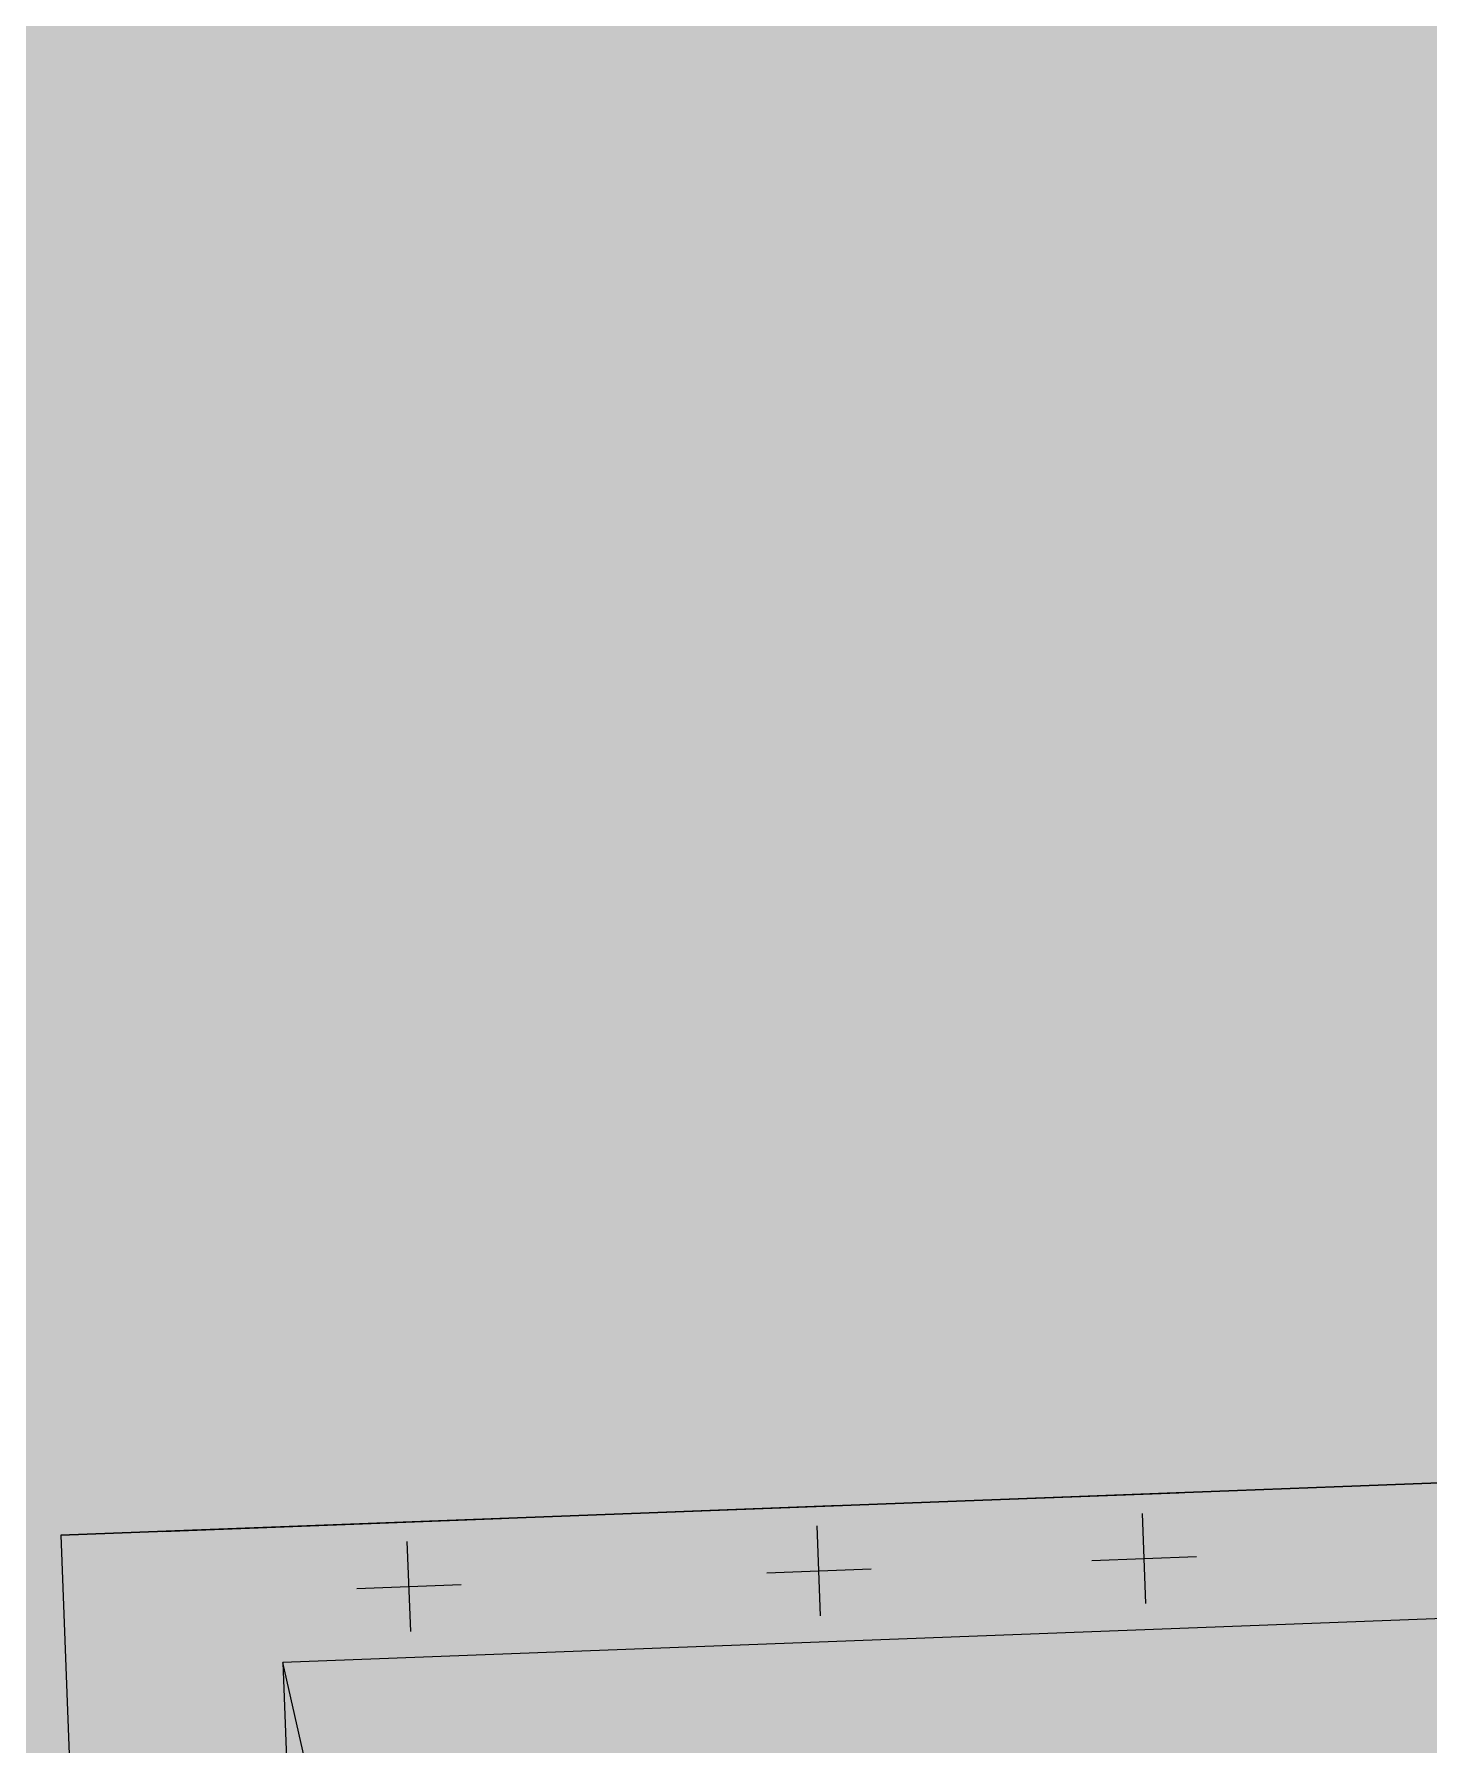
# Model space of a CAD drawing. Header units: metres. Extents: x 1956498 to 1957612, y 2277909 to 2278547.
# Drawn here: x 1956793.325 to 1956793.736, y 2278308.063 to 2278308.567 of the extents above; entities that cross this region are included whole.
import ezdxf
from ezdxf.enums import TextEntityAlignment as Align

# ---------------------------------------------------------------- set-up
doc = ezdxf.new("R2010")
doc.units = ezdxf.units.M
doc.linetypes.add('Dashed', pattern=[0.375, 0.25, -0.125])
for name, color, linetype in [('PVcase Transformers', 7, 'Continuous'), ('UBS-100-Postes', 8, 'Continuous'), ('UBS_400_DETAIL POSTE HTA TOOLKIT UBS', 7, 'Continuous')]:
    doc.layers.add(name, color=color, linetype=linetype)
doc.styles.get("Standard").update_dxf_attribs({"font": 'verdana.ttf'})

# ---------------------------------------------------------------- blocks, each defined once
blk = doc.blocks.new('*U2670')
at = {"layer": 'UBS-100-Postes', "true_color": 0xb0c4d8, "transparency": 33554687}
blk.add_hatch(color=9, dxfattribs=at).paths.add_polyline_path([(0, 3), (5.3, 3), (5.3, 0), (0, 0)])
at = {"color": 7, "transparency": 33554687}
blk.add_attdef('NUMEROPOSTE', text='', height=1, dxfattribs=at).set_placement((2, 1.20551), align=Align.MIDDLE_CENTER)
blk = doc.blocks.new('A$C27D579D9')
h = blk.add_hatch(color=7)
h.dxf.hatch_style = 1
h.paths.add_polyline_path([(390, -64), (0, -64), (0, -674), (64.87, -124.78)])
at = {"color": 7, "linetype": 'Continuous'}
for p in [(430, 0), (430, -64)]:
    blk.add_line(p, (430, -775), dxfattribs=at)
for p, q in [((411, -86.58), (411, -117.42)), ((397.74, -102), (424.26, -102)), ((411, -207.58), (411, -238.42)), ((397.74, -223), (424.26, -223)), ((411, -303.58), (411, -334.42)), ((397.74, -319), (424.26, -319))]:
    blk.add_line(p, q)
for points in [[(0, -775), (430, -775), (430, 0), (0, 0)], [(0, -674), (390, -674), (390, -64), (0, -64)], [(0, -674), (390, -674), (390, -64), (0, -64)]]:
    blk.add_lwpolyline(points, close=True, dxfattribs=at)
at = {"color": 7, "linetype": 'Dashed'}
blk.add_lwpolyline([(430, -430), (430, -30)], close=True, dxfattribs=at)
blk.add_lwpolyline([(430, -430), (430, -30)], close=True, dxfattribs=at)
blk.add_lwpolyline([(430, -430), (430, -30)], close=True, dxfattribs=at)
blk.add_lwpolyline([(430, -430), (430, -30)], close=True, dxfattribs=at)
blk.add_lwpolyline([(430, -430), (430, -30)], close=True, dxfattribs=at)
blk.add_lwpolyline([(430, -430), (430, -30)], close=True, dxfattribs=at)
at = {"color": 251, "linetype": 'Continuous'}
blk.add_lwpolyline([(390, -64), (0, -64), (0, -674), (64.87, -124.78)], close=True, dxfattribs=at)
blk = doc.blocks.new('UBS_PDT C1752')
at = {"xscale": 0.001, "yscale": 0.001, "zscale": 0.001}
blk.add_blockref('A$C27D579D9', (-2.17005, 1.3069), dxfattribs=at)

msp = doc.modelspace()

# ---------------------------------------------------------------- block references
at = {"layer": 'PVcase Transformers', "transparency": 33554687, "rotation": 92.17295975193527}
msp.add_blockref('*U2670', (1956796.17234, 2278307.32165), dxfattribs=at)
at = {"layer": 'UBS_400_DETAIL POSTE HTA TOOLKIT UBS', "transparency": 33554687, "rotation": 92.17295973550951}
msp.add_blockref('UBS_PDT C1752', (1956794.57294, 2278309.91287), dxfattribs=at)

doc.saveas('drawing.dxf')
